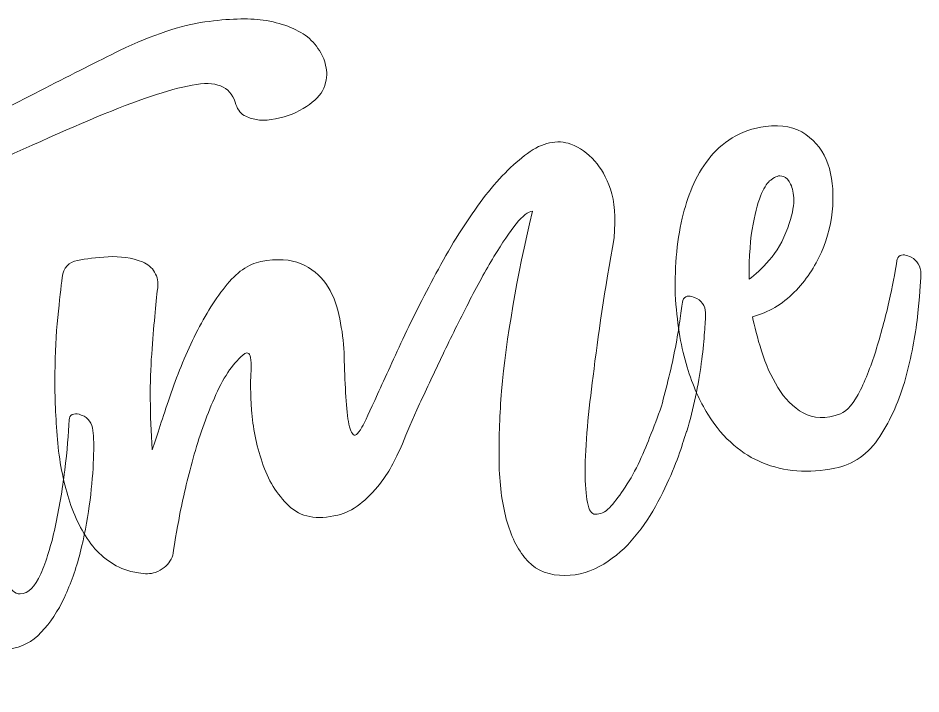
# Model space of a CAD drawing. Header units: inches. Extents: x 0.78 to 5.22, y -5.93 to -0.45.
# Drawn here: x 1.764 to 2.718, y -5.931 to -5.217 of the extents above; entities that cross this region are included whole.
import ezdxf

# ---------------------------------------------------------------- set-up
doc = ezdxf.new("R2010")
doc.units = ezdxf.units.IN
doc.header["$MEASUREMENT"] = 0
doc.layers.add('Layer 1', color=7, linetype='Continuous')

# ---------------------------------------------------------------- blocks, each defined once
blk = doc.blocks.new('block 7')
at = {"layer": 'Layer 1', "lineweight": 0}
blk.add_open_spline([(2.02311, -5.21905), (2.00685, -5.21693), (1.98625, -5.2175), (1.96127, -5.22105), (1.93623, -5.22452), (1.90623, -5.23456), (1.87124, -5.25117), (1.84781, -5.26289), (1.82157, -5.27615), (1.79244, -5.29096), (1.76338, -5.30577), (1.73325, -5.32109), (1.70206, -5.33699), (1.67083, -5.35283), (1.63913, -5.36847), (1.60687, -5.38392), (1.57459, -5.39931), (1.54298, -5.4136), (1.51189, -5.4268), (1.51211, -5.4004), (1.51263, -5.37735), (1.51337, -5.3574), (1.5142, -5.3375), (1.5151, -5.32186), (1.51623, -5.31047), (1.51704, -5.30435), (1.51604, -5.29849), (1.5133, -5.29276), (1.51057, -5.28697), (1.50628, -5.28272), (1.50049, -5.27989), (1.48922, -5.27281), (1.47818, -5.2692), (1.4673, -5.26901), (1.45639, -5.26875), (1.44744, -5.26939), (1.44046, -5.27074), (1.43154, -5.27242), (1.42633, -5.27763), (1.42475, -5.28658), (1.42201, -5.31014), (1.42008, -5.33686), (1.41892, -5.36667), (1.41773, -5.39654), (1.41738, -5.42821), (1.41786, -5.46162), (1.40734, -5.46504), (1.39691, -5.46819), (1.38661, -5.47115), (1.37631, -5.47411), (1.36671, -5.47643), (1.35783, -5.47811), (1.32674, -5.48409), (1.30002, -5.48577), (1.27781, -5.48313), (1.25557, -5.48055), (1.23719, -5.47534), (1.22248, -5.46761), (1.20783, -5.45989), (1.19669, -5.44978), (1.18903, -5.43742), (1.18144, -5.42512), (1.17696, -5.41218), (1.17564, -5.39853), (1.17532, -5.39332), (1.17294, -5.38939), (1.1684, -5.38656), (1.16392, -5.38386), (1.15884, -5.38302), (1.15311, -5.38411), (1.15311, -5.38411), (1.14361, -5.38592), (1.14361, -5.38592), (1.13296, -5.38868), (1.12391, -5.39306), (1.11651, -5.39905), (1.10907, -5.40504), (1.1037, -5.41225), (1.10038, -5.42042), (1.097, -5.4286), (1.09568, -5.43716), (1.09636, -5.44585), (1.09704, -5.45461), (1.10016, -5.46311), (1.10566, -5.47128), (1.11384, -5.48293), (1.12552, -5.49407), (1.14081, -5.50495), (1.15607, -5.51583), (1.17603, -5.52388), (1.20072, -5.52903), (1.22537, -5.53418), (1.25557, -5.53534), (1.29123, -5.53244), (1.32686, -5.52954), (1.36945, -5.51969), (1.41886, -5.50295), (1.42105, -5.55195), (1.42527, -5.60036), (1.43148, -5.64819), (1.43769, -5.69602), (1.44606, -5.73864), (1.45652, -5.77617), (1.46875, -5.81924), (1.48182, -5.8513), (1.49576, -5.87235), (1.50966, -5.89341), (1.52273, -5.90828), (1.53496, -5.91716), (1.54874, -5.92701), (1.56265, -5.93119), (1.57691, -5.92984), (1.58972, -5.92804), (1.60082, -5.9216), (1.61022, -5.91066), (1.61962, -5.89959), (1.62777, -5.88613), (1.63459, -5.87036), (1.64145, -5.85452), (1.64701, -5.8374), (1.65136, -5.81873), (1.65571, -5.80012), (1.65918, -5.78216), (1.66179, -5.76491), (1.66436, -5.74759), (1.66617, -5.73207), (1.66716, -5.71843), (1.66816, -5.70478), (1.66874, -5.69486), (1.6689, -5.68901), (1.66948, -5.68167), (1.66633, -5.67568), (1.65957, -5.67104), (1.65677, -5.67027), (1.65496, -5.66963), (1.65422, -5.66905), (1.64853, -5.66686), (1.64495, -5.66886), (1.64351, -5.6751), (1.64244, -5.68321), (1.64048, -5.69789), (1.63768, -5.71913), (1.63485, -5.74044), (1.63095, -5.76227), (1.62603, -5.78461), (1.6211, -5.80695), (1.61544, -5.82697), (1.60897, -5.84467), (1.60243, -5.86238), (1.59513, -5.87203), (1.58682, -5.87364), (1.57601, -5.8757), (1.56677, -5.87107), (1.55901, -5.85967), (1.55122, -5.84834), (1.54452, -5.8325), (1.53899, -5.81216), (1.53345, -5.79188), (1.52888, -5.76806), (1.52528, -5.7407), (1.52167, -5.71347), (1.51893, -5.68437), (1.51691, -5.65347), (1.51494, -5.62257), (1.51353, -5.59128), (1.51272, -5.55954), (1.51189, -5.52768), (1.51166, -5.49735), (1.51198, -5.46832), (1.57993, -5.44147), (1.64225, -5.41469), (1.699, -5.38798), (1.75575, -5.36126), (1.80516, -5.33911), (1.84723, -5.32147), (1.88927, -5.30384), (1.92278, -5.29257), (1.94788, -5.28774), (1.97296, -5.28298), (1.98809, -5.28903), (1.9933, -5.30577), (1.99526, -5.31265), (1.99845, -5.31723), (2.00289, -5.31974), (2.0073, -5.32212), (2.01158, -5.3236), (2.01561, -5.32418), (2.0204, -5.32527), (2.02565, -5.32521), (2.03138, -5.32411), (2.04422, -5.32238), (2.05549, -5.31851), (2.06524, -5.31265), (2.07496, -5.3068), (2.08185, -5.30062), (2.08581, -5.29386), (2.08958, -5.28594), (2.09096, -5.2786), (2.09, -5.27184), (2.08903, -5.26514), (2.08707, -5.25909), (2.08407, -5.25375), (2.08015, -5.24725), (2.07545, -5.24158), (2.06991, -5.23669), (2.05771, -5.22787), (2.0421, -5.22195), (2.02311, -5.21905)], degree=3, knots=[0, 0, 0, 0, 1, 1, 1, 2, 2, 2, 3, 3, 3, 4, 4, 4, 5, 5, 5, 6, 6, 6, 7, 7, 7, 8, 8, 8, 9, 9, 9, 10, 10, 10, 11, 11, 11, 12, 12, 12, 13, 13, 13, 14, 14, 14, 15, 15, 15, 16, 16, 16, 17, 17, 17, 18, 18, 18, 19, 19, 19, 20, 20, 20, 21, 21, 21, 22, 22, 22, 23, 23, 23, 24, 24, 24, 25, 25, 25, 26, 26, 26, 27, 27, 27, 28, 28, 28, 29, 29, 29, 30, 30, 30, 31, 31, 31, 32, 32, 32, 33, 33, 33, 34, 34, 34, 35, 35, 35, 36, 36, 36, 37, 37, 37, 38, 38, 38, 39, 39, 39, 40, 40, 40, 41, 41, 41, 42, 42, 42, 43, 43, 43, 44, 44, 44, 45, 45, 45, 46, 46, 46, 47, 47, 47, 48, 48, 48, 49, 49, 49, 50, 50, 50, 51, 51, 51, 52, 52, 52, 53, 53, 53, 54, 54, 54, 55, 55, 55, 56, 56, 56, 57, 57, 57, 58, 58, 58, 59, 59, 59, 60, 60, 60, 61, 61, 61, 62, 62, 62, 63, 63, 63, 64, 64, 64, 65, 65, 65, 66, 66, 66, 67, 67, 67, 68, 68, 68, 69, 69, 69, 69], dxfattribs=at)
blk = doc.blocks.new('block 8')
at = {"layer": 'Layer 1', "lineweight": 0}
for points, knots in [([(1.72176, -5.52182), (1.72877, -5.51725), (1.73222, -5.5112), (1.73215, -5.50405), (1.73219, -5.49742), (1.72839, -5.49208), (1.72066, -5.48795), (1.71294, -5.4839), (1.70425, -5.4821), (1.69446, -5.48261), (1.68403, -5.48332), (1.67534, -5.48596), (1.66832, -5.49059), (1.66134, -5.49529), (1.65783, -5.50089), (1.65777, -5.5074), (1.65783, -5.51467), (1.66172, -5.52034), (1.66942, -5.52446), (1.67714, -5.52858), (1.68619, -5.53032), (1.69658, -5.52961), (1.70634, -5.52909), (1.71474, -5.52645), (1.72176, -5.52182)], [0, 0, 0, 0, 1, 1, 1, 2, 2, 2, 3, 3, 3, 4, 4, 4, 5, 5, 5, 6, 6, 6, 7, 7, 7, 8, 8, 8, 8]), ([(1.82853, -5.63557), (1.82573, -5.63486), (1.82331, -5.63506), (1.82122, -5.63602), (1.8191, -5.63712), (1.81797, -5.63898), (1.81781, -5.64162), (1.81729, -5.65624), (1.81581, -5.67394), (1.81324, -5.69486), (1.81066, -5.71579), (1.80725, -5.73581), (1.80307, -5.75506), (1.79888, -5.77431), (1.79379, -5.79079), (1.78787, -5.80437), (1.78195, -5.81808), (1.77467, -5.82504), (1.76621, -5.82536), (1.76035, -5.82581), (1.75552, -5.8213), (1.75176, -5.81184), (1.74799, -5.80238), (1.74529, -5.79001), (1.74368, -5.77489), (1.74207, -5.75969), (1.7411, -5.74283), (1.74081, -5.72409), (1.74049, -5.70536), (1.74043, -5.68682), (1.74049, -5.66834), (1.74055, -5.64986), (1.74104, -5.63268), (1.74194, -5.61671), (1.74281, -5.60068), (1.74339, -5.58813), (1.74355, -5.57886), (1.74384, -5.57351), (1.74261, -5.56868), (1.73978, -5.56424), (1.73695, -5.55993), (1.73334, -5.55645), (1.72893, -5.55401), (1.71741, -5.54898), (1.70524, -5.54635), (1.69237, -5.54622), (1.67946, -5.54609), (1.66861, -5.54686), (1.65973, -5.5486), (1.64933, -5.54924), (1.64415, -5.55484), (1.64418, -5.56534), (1.63987, -5.61491), (1.63916, -5.66017), (1.64212, -5.70098), (1.64502, -5.74199), (1.65133, -5.7765), (1.66095, -5.80456), (1.67067, -5.8327), (1.68342, -5.85375), (1.69929, -5.86785), (1.71516, -5.88188), (1.73363, -5.88722), (1.75472, -5.88381), (1.76753, -5.88207), (1.77873, -5.87609), (1.78836, -5.86604), (1.79792, -5.856), (1.80609, -5.84371), (1.81288, -5.82922), (1.81964, -5.81474), (1.82518, -5.79909), (1.82949, -5.7821), (1.83384, -5.76516), (1.83706, -5.74856), (1.83918, -5.73233), (1.84134, -5.71617), (1.84279, -5.70124), (1.84343, -5.68759), (1.84411, -5.67394), (1.84401, -5.66326), (1.8432, -5.65553), (1.84298, -5.64761), (1.83989, -5.64169), (1.83384, -5.63757), (1.83107, -5.6368), (1.82927, -5.63615), (1.82853, -5.63557)], [0, 0, 0, 0, 1, 1, 1, 2, 2, 2, 3, 3, 3, 4, 4, 4, 5, 5, 5, 6, 6, 6, 7, 7, 7, 8, 8, 8, 9, 9, 9, 10, 10, 10, 11, 11, 11, 12, 12, 12, 13, 13, 13, 14, 14, 14, 15, 15, 15, 16, 16, 16, 17, 17, 17, 18, 18, 18, 19, 19, 19, 20, 20, 20, 21, 21, 21, 22, 22, 22, 23, 23, 23, 24, 24, 24, 25, 25, 25, 26, 26, 26, 27, 27, 27, 28, 28, 28, 29, 29, 29, 29])]:
    blk.add_open_spline(points, degree=3, knots=knots, dxfattribs=at)
blk = doc.blocks.new('block 9')
at = {"layer": 'Layer 1', "lineweight": 0}
blk.add_open_spline([(1.91837, -5.79761), (1.92091, -5.79555), (1.92297, -5.79323), (1.92448, -5.79104), (1.92651, -5.78795), (1.92764, -5.78512), (1.9278, -5.78248), (1.92886, -5.77437), (1.93131, -5.7604), (1.93507, -5.74057), (1.93881, -5.72081), (1.94389, -5.69995), (1.95017, -5.67787), (1.95648, -5.65598), (1.96414, -5.63486), (1.97312, -5.61478), (1.9821, -5.59463), (1.99227, -5.58014), (2.00376, -5.57132), (2.00495, -5.57055), (2.00624, -5.57062), (2.00779, -5.57158), (2.01004, -5.57313), (2.01081, -5.58053), (2.01004, -5.59386), (2.0094, -5.60055), (2.00962, -5.61298), (2.01084, -5.6312), (2.01204, -5.64948), (2.0157, -5.66783), (2.02192, -5.68637), (2.02813, -5.70497), (2.03743, -5.72029), (2.05002, -5.73233), (2.06251, -5.74444), (2.07976, -5.74765), (2.10178, -5.74218), (2.10937, -5.7407), (2.1172, -5.7369), (2.12524, -5.73072), (2.1321, -5.72544), (2.13937, -5.71791), (2.14707, -5.70832), (2.15476, -5.69853), (2.16249, -5.68469), (2.17024, -5.6668), (2.17465, -5.6554), (2.1807, -5.64137), (2.18837, -5.62476), (2.19599, -5.60821), (2.2042, -5.59083), (2.21289, -5.57268), (2.22158, -5.55452), (2.2306, -5.53637), (2.23993, -5.51815), (2.24927, -5.49986), (2.25834, -5.48345), (2.26703, -5.46903), (2.27576, -5.45441), (2.28364, -5.44289), (2.29053, -5.43433), (2.29742, -5.42577), (2.30318, -5.42139), (2.30775, -5.42113), (2.29098, -5.4915), (2.2801, -5.55484), (2.27508, -5.61111), (2.27315, -5.63519), (2.27222, -5.65875), (2.27238, -5.68173), (2.27251, -5.70478), (2.27479, -5.72519), (2.27923, -5.74315), (2.28364, -5.76104), (2.2904, -5.77572), (2.29948, -5.78712), (2.30859, -5.79851), (2.32079, -5.80476), (2.33618, -5.80579), (2.35153, -5.80675), (2.36556, -5.80373), (2.37841, -5.79665), (2.39115, -5.78963), (2.40242, -5.78049), (2.41217, -5.76948), (2.42186, -5.75841), (2.43042, -5.74617), (2.43776, -5.73298), (2.44504, -5.71971), (2.45109, -5.70735), (2.45579, -5.69589), (2.46052, -5.6845), (2.46409, -5.67471), (2.46648, -5.66667), (2.46892, -5.65868), (2.47037, -5.65424), (2.47085, -5.65353), (2.47452, -5.64162), (2.47761, -5.62946), (2.48016, -5.6171), (2.48276, -5.6048), (2.48473, -5.59302), (2.48624, -5.58188), (2.48772, -5.57074), (2.48882, -5.56083), (2.48939, -5.55214), (2.49004, -5.54351), (2.49049, -5.5365), (2.49081, -5.53115), (2.49126, -5.52311), (2.48814, -5.51718), (2.48148, -5.51319), (2.48006, -5.51287), (2.47919, -5.51248), (2.4788, -5.51223), (2.47842, -5.51197), (2.47755, -5.51165), (2.47613, -5.5112), (2.47398, -5.51036), (2.47188, -5.51049), (2.46976, -5.51152), (2.46767, -5.51255), (2.46654, -5.51448), (2.46638, -5.51712), (2.46545, -5.52253), (2.46448, -5.52935), (2.46339, -5.5374), (2.46232, -5.54557), (2.46075, -5.55465), (2.45882, -5.56501), (2.45682, -5.57519), (2.45457, -5.58568), (2.45199, -5.59637), (2.44942, -5.60705), (2.44681, -5.61729), (2.44404, -5.62707), (2.44027, -5.63828), (2.43615, -5.64935), (2.43162, -5.6601), (2.42811, -5.66931), (2.42405, -5.67877), (2.41935, -5.68862), (2.41465, -5.69834), (2.40944, -5.70735), (2.4038, -5.71572), (2.39869, -5.72326), (2.39376, -5.72956), (2.38913, -5.73439), (2.38446, -5.73922), (2.37944, -5.74147), (2.37409, -5.74122), (2.37023, -5.74128), (2.36746, -5.73722), (2.36589, -5.72898), (2.36431, -5.72074), (2.36347, -5.70967), (2.36344, -5.69589), (2.36341, -5.68199), (2.36421, -5.66641), (2.36582, -5.64896), (2.3674, -5.63158), (2.36943, -5.61375), (2.37184, -5.59553), (2.37683, -5.55304), (2.38427, -5.50424), (2.39405, -5.44901), (2.39589, -5.42757), (2.39457, -5.41051), (2.39019, -5.39789), (2.38581, -5.38534), (2.38024, -5.37529), (2.37358, -5.36802), (2.36605, -5.35959), (2.35768, -5.35366), (2.34841, -5.35012), (2.33363, -5.34504), (2.31831, -5.34832), (2.30244, -5.35997), (2.28651, -5.37156), (2.27083, -5.38759), (2.25532, -5.408), (2.23984, -5.42841), (2.22503, -5.45152), (2.2109, -5.47733), (2.19673, -5.50308), (2.18405, -5.52787), (2.17285, -5.55169), (2.16162, -5.57564), (2.15199, -5.59656), (2.14388, -5.61452), (2.13583, -5.63255), (2.13036, -5.64413), (2.1274, -5.64935), (2.12302, -5.65746), (2.11967, -5.65971), (2.11736, -5.65611), (2.11501, -5.6527), (2.11327, -5.64626), (2.11221, -5.63699), (2.11098, -5.62765), (2.11021, -5.61645), (2.1097, -5.60332), (2.10912, -5.59032), (2.10873, -5.57783), (2.10841, -5.56604), (2.10751, -5.55446), (2.10567, -5.54235), (2.103, -5.53012), (2.10033, -5.51776), (2.09573, -5.50688), (2.08938, -5.49761), (2.08295, -5.48834), (2.07419, -5.48132), (2.06309, -5.4765), (2.05195, -5.47173), (2.03782, -5.47096), (2.02069, -5.47424), (2.00734, -5.47682), (1.99472, -5.4857), (1.98281, -5.50083), (1.9709, -5.51596), (1.95999, -5.53366), (1.95007, -5.55401), (1.94016, -5.57435), (1.93153, -5.59547), (1.92422, -5.61723), (1.91688, -5.63911), (1.91074, -5.65772), (1.90581, -5.6731), (1.90317, -5.63544), (1.90298, -5.60177), (1.90514, -5.57203), (1.90736, -5.54235), (1.90945, -5.51905), (1.91148, -5.50218), (1.91228, -5.49607), (1.91122, -5.49059), (1.90829, -5.48551), (1.90536, -5.48049), (1.90105, -5.47688), (1.89532, -5.47469), (1.88396, -5.47025), (1.87195, -5.46851), (1.85927, -5.46922), (1.84658, -5.47012), (1.83577, -5.47135), (1.82689, -5.47302), (1.81736, -5.47482), (1.81192, -5.48081), (1.8106, -5.49098), (1.80921, -5.50102), (1.80767, -5.51512), (1.8059, -5.53328), (1.80406, -5.5515), (1.8031, -5.571), (1.80284, -5.59218), (1.80261, -5.6133), (1.80339, -5.63519), (1.80513, -5.65791), (1.80686, -5.68057), (1.81057, -5.70175), (1.81633, -5.72139), (1.82209, -5.74109), (1.8303, -5.75815), (1.84095, -5.7725), (1.85161, -5.78692), (1.86567, -5.79671), (1.88315, -5.80192), (1.88579, -5.80205), (1.88853, -5.8025), (1.89129, -5.80328), (1.89815, -5.80456), (1.90401, -5.80444), (1.90897, -5.80283), (1.91264, -5.80147), (1.91579, -5.7998), (1.91837, -5.79761)], degree=3, knots=[0, 0, 0, 0, 1, 1, 1, 2, 2, 2, 3, 3, 3, 4, 4, 4, 5, 5, 5, 6, 6, 6, 7, 7, 7, 8, 8, 8, 9, 9, 9, 10, 10, 10, 11, 11, 11, 12, 12, 12, 13, 13, 13, 14, 14, 14, 15, 15, 15, 16, 16, 16, 17, 17, 17, 18, 18, 18, 19, 19, 19, 20, 20, 20, 21, 21, 21, 22, 22, 22, 23, 23, 23, 24, 24, 24, 25, 25, 25, 26, 26, 26, 27, 27, 27, 28, 28, 28, 29, 29, 29, 30, 30, 30, 31, 31, 31, 32, 32, 32, 33, 33, 33, 34, 34, 34, 35, 35, 35, 36, 36, 36, 37, 37, 37, 38, 38, 38, 39, 39, 39, 40, 40, 40, 41, 41, 41, 42, 42, 42, 43, 43, 43, 44, 44, 44, 45, 45, 45, 46, 46, 46, 47, 47, 47, 48, 48, 48, 49, 49, 49, 50, 50, 50, 51, 51, 51, 52, 52, 52, 53, 53, 53, 54, 54, 54, 55, 55, 55, 56, 56, 56, 57, 57, 57, 58, 58, 58, 59, 59, 59, 60, 60, 60, 61, 61, 61, 62, 62, 62, 63, 63, 63, 64, 64, 64, 65, 65, 65, 66, 66, 66, 67, 67, 67, 68, 68, 68, 69, 69, 69, 70, 70, 70, 71, 71, 71, 72, 72, 72, 73, 73, 73, 74, 74, 74, 75, 75, 75, 76, 76, 76, 77, 77, 77, 78, 78, 78, 79, 79, 79, 80, 80, 80, 81, 81, 81, 82, 82, 82, 83, 83, 83, 84, 84, 84, 85, 85, 85, 86, 86, 86, 87, 87, 87, 88, 88, 88, 89, 89, 89, 90, 90, 90, 91, 91, 91, 92, 92, 92, 92], dxfattribs=at)
blk = doc.blocks.new('block 10')
at = {"layer": 'Layer 1', "lineweight": 0}
for points, knots in [([(2.70281, -5.46768), (2.70068, -5.46684), (2.69856, -5.46697), (2.69643, -5.468), (2.69437, -5.46903), (2.69321, -5.47096), (2.69309, -5.47353), (2.69199, -5.48165), (2.68964, -5.4942), (2.68597, -5.511), (2.68227, -5.52787), (2.67783, -5.54493), (2.67261, -5.56238), (2.6674, -5.57982), (2.66138, -5.59566), (2.65459, -5.60989), (2.6477, -5.62398), (2.64062, -5.63242), (2.63325, -5.63519), (2.61786, -5.64072), (2.60482, -5.64047), (2.59407, -5.63429), (2.58335, -5.62817), (2.57437, -5.61916), (2.5672, -5.60731), (2.55995, -5.59559), (2.55422, -5.58272), (2.54991, -5.56875), (2.54553, -5.55478), (2.54238, -5.54261), (2.54045, -5.5325), (2.55738, -5.52793), (2.57202, -5.51937), (2.58442, -5.50675), (2.59681, -5.4942), (2.6064, -5.47997), (2.61326, -5.4642), (2.62011, -5.44843), (2.62407, -5.43214), (2.62517, -5.41553), (2.6262, -5.39886), (2.62452, -5.38399), (2.62008, -5.37105), (2.61561, -5.35804), (2.60785, -5.34768), (2.59681, -5.34002), (2.58577, -5.33223), (2.57157, -5.32933), (2.55419, -5.33139), (2.54074, -5.33332), (2.52899, -5.33731), (2.51898, -5.34362), (2.50897, -5.3498), (2.50053, -5.35727), (2.49374, -5.36622), (2.48682, -5.37504), (2.48115, -5.38489), (2.47668, -5.39564), (2.47214, -5.40639), (2.46863, -5.4172), (2.46612, -5.42828), (2.45997, -5.45448), (2.45759, -5.48319), (2.45898, -5.51448), (2.46107, -5.54248), (2.46512, -5.56617), (2.47121, -5.58581), (2.47726, -5.60532), (2.48453, -5.62192), (2.49306, -5.63538), (2.50156, -5.6489), (2.51074, -5.65984), (2.52059, -5.66815), (2.5304, -5.67645), (2.54029, -5.68263), (2.5503, -5.68662), (2.57395, -5.69654), (2.59964, -5.69853), (2.62748, -5.69255), (2.64712, -5.68875), (2.66299, -5.67768), (2.6749, -5.6592), (2.68684, -5.64085), (2.69595, -5.62032), (2.7021, -5.59772), (2.70828, -5.57519), (2.7125, -5.55343), (2.71478, -5.53263), (2.71703, -5.51177), (2.71826, -5.49677), (2.71845, -5.48744), (2.71816, -5.47894), (2.71472, -5.47302), (2.70815, -5.46967), (2.70738, -5.46922), (2.70557, -5.46858), (2.70281, -5.46768)], [0, 0, 0, 0, 1, 1, 1, 2, 2, 2, 3, 3, 3, 4, 4, 4, 5, 5, 5, 6, 6, 6, 7, 7, 7, 8, 8, 8, 9, 9, 9, 10, 10, 10, 11, 11, 11, 12, 12, 12, 13, 13, 13, 14, 14, 14, 15, 15, 15, 16, 16, 16, 17, 17, 17, 18, 18, 18, 19, 19, 19, 20, 20, 20, 21, 21, 21, 22, 22, 22, 23, 23, 23, 24, 24, 24, 25, 25, 25, 26, 26, 26, 27, 27, 27, 28, 28, 28, 29, 29, 29, 30, 30, 30, 31, 31, 31, 32, 32, 32, 32]), ([(2.57328, -5.3845), (2.57611, -5.38553), (2.57859, -5.3883), (2.58071, -5.39242), (2.58281, -5.3966), (2.58393, -5.40233), (2.58403, -5.40954), (2.58406, -5.41682), (2.58197, -5.42641), (2.57772, -5.43845), (2.57251, -5.45261), (2.56597, -5.46407), (2.55812, -5.47283), (2.5503, -5.48165), (2.54315, -5.48821), (2.53678, -5.49272), (2.53671, -5.46838), (2.53806, -5.44901), (2.54093, -5.43465), (2.54373, -5.42029), (2.54679, -5.40948), (2.55001, -5.40227), (2.55323, -5.39506), (2.55644, -5.39036), (2.55966, -5.38811), (2.56285, -5.38585), (2.56504, -5.38456), (2.56633, -5.38431), (2.56813, -5.38328), (2.57041, -5.38341), (2.57328, -5.3845)], [0, 0, 0, 0, 1, 1, 1, 2, 2, 2, 3, 3, 3, 4, 4, 4, 5, 5, 5, 6, 6, 6, 7, 7, 7, 8, 8, 8, 9, 9, 9, 10, 10, 10, 10])]:
    blk.add_open_spline(points, degree=3, knots=knots, dxfattribs=at)
blk = doc.blocks.new('block 6')
at = {"layer": 'Layer 1'}
for name in ['block 7', 'block 10', 'block 9', 'block 8']:
    blk.add_blockref(name, (0, 0), dxfattribs=at)

msp = doc.modelspace()

# ---------------------------------------------------------------- block references
at = {"layer": 'Layer 1'}
msp.add_blockref('block 6', (0, 0), dxfattribs=at)

doc.saveas('drawing.dxf')
